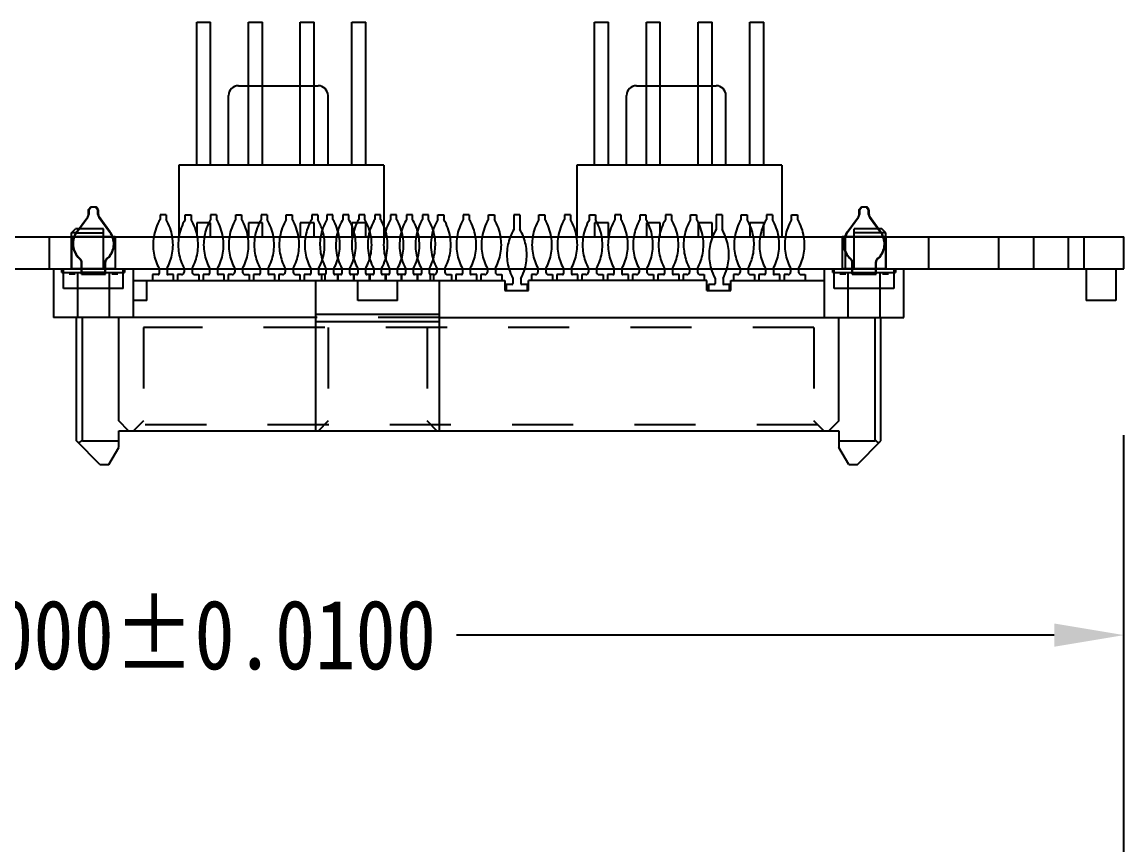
# Model space of a CAD drawing. Header units: millimetres. Extents: x 753 to 1632, y 352 to 973.
# Drawn here: x 1051.1 to 1106.5, y 732.1 to 773.4 of the extents above; entities that cross this region are included whole.
import ezdxf

# ---------------------------------------------------------------- set-up
doc = ezdxf.new("R2010")
doc.units = ezdxf.units.MM
doc.header["$LTSCALE"] = 30.734
doc.header["$PDMODE"] = 3
doc.header["$PDSIZE"] = 8
doc.linetypes.add('HIDDEN', pattern=[0.2, 0.1, -0.1])
doc.layers.get('0').update_dxf_attribs({"linetype": 'CONTINUOUS'})
doc.layers.get('Defpoints').update_dxf_attribs({"linetype": 'CONTINUOUS'})
doc.layers.add('02___PRT_ALL_AXES', color=7, linetype='CONTINUOUS')
doc.layers.add('DEFAULT_2', color=8, linetype='HIDDEN')
doc.styles.get("Standard").update_dxf_attribs({"font": 'txt', "width": 0.85})
doc.dimstyles.get("Standard").update_dxf_attribs({"dimtxt": 3.5, "dimasz": 3.5, "dimexe": 0.18, "dimexo": 0.0625, "dimgap": 0.09, "dimtad": 1, "dimdsep": 46, "dimtxsty": 'Standard', "dimcen": 0.09, "dimadec": 0, "dimazin": 0, "dimtol": 1, "dimtp": 0.01, "dimtm": 0.01, "dimtfac": 1, "dimtofl": 0, "dimtmove": 0, "dimatfit": 3, "dimfxl": 1, "dimtolj": 1, "dimarcsym": 0})

# ---------------------------------------------------------------- blocks, each defined once
blk = doc.blocks.new('*D0')
at = {"color": 0, "lineweight": -2}
for p, q in [((1007.026, 706.094), (1007.026, 752.685)), ((1106.526, 706.094), (1106.526, 752.685)), ((1010.526, 742.627), (1040.571, 742.627)), ((1103.026, 742.627), (1072.98, 742.627))]:
    blk.add_line(p, q, dxfattribs=at)
at = {"color": 0}
for points in [[(1010.526, 743.21), (1010.526, 742.043), (1007.026, 742.627)], [(1103.026, 743.21), (1103.026, 742.043), (1106.526, 742.627)]]:
    blk.add_solid(points, dxfattribs=at)
at = {"layer": 'Defpoints', "color": 0}
for p in [(1106.526, 742.627), (1007.026, 702.602), (1106.526, 702.602)]:
    blk.add_point(p, dxfattribs=at)
at = {"color": 0, "insert": (1056.776, 742.627), "char_height": 3.5, "attachment_point": 5}
blk.add_mtext('\\A1;99.5000±0.0100', dxfattribs=at)

msp = doc.modelspace()

# ---------------------------------------------------------------- linework, layer by layer
at = {"color": 7, "linetype": 'Continuous'}
for p, q in [((1059.92568, 766.24776), (1059.92568, 773.44776)), ((1059.92568, 773.44776), (1060.62568, 773.44776)), ((1060.62568, 766.24776), (1060.62568, 773.44776)), ((1062.52568, 766.24776), (1062.52568, 773.44776)), ((1062.52568, 773.44776), (1063.22568, 773.44776)), ((1063.22568, 766.24776), (1063.22568, 773.44776)), ((1065.12568, 773.44776), (1065.82568, 773.44776)), ((1065.12568, 766.24776), (1065.12568, 773.44776)), ((1065.82568, 766.24776), (1065.82568, 773.44776)), ((1067.72568, 773.44776), (1068.42568, 773.44776)), ((1067.72568, 766.24776), (1067.72568, 773.44776)), ((1068.42568, 766.24776), (1068.42568, 773.44776)), ((1079.92568, 773.44776), (1080.62568, 773.44776)), ((1079.92568, 766.24776), (1079.92568, 773.44776)), ((1080.62568, 766.24776), (1080.62568, 773.44776)), ((1082.52568, 773.44776), (1083.22568, 773.44776)), ((1082.52568, 766.24776), (1082.52568, 773.44776)), ((1083.22568, 766.24776), (1083.22568, 773.44776)), ((1085.12568, 773.44776), (1085.82568, 773.44776)), ((1085.12568, 766.24776), (1085.12568, 773.44776)), ((1085.82568, 766.24776), (1085.82568, 773.44776)), ((1087.72568, 773.44776), (1088.42568, 773.44776)), ((1087.72568, 766.24776), (1087.72568, 773.44776)), ((1088.42568, 766.24776), (1088.42568, 773.44776)), ((1061.52568, 766.24776), (1061.52568, 769.74776)), ((1062.02568, 770.24776), (1062.52568, 770.24776)), ((1063.22568, 770.24776), (1065.12568, 770.24776)), ((1065.82568, 770.24776), (1066.02568, 770.24776)), ((1066.52568, 766.24776), (1066.52568, 769.74776)), ((1081.52568, 766.24776), (1081.52568, 769.74776)), ((1082.02568, 770.24776), (1082.52568, 770.24776)), ((1083.22568, 770.24776), (1085.12568, 770.24776)), ((1085.82568, 770.24776), (1086.02568, 770.24776)), ((1086.52568, 766.24776), (1086.52568, 769.74776)), ((1069.32568, 766.24776), (1059.02568, 766.24776)), ((1059.02568, 766.24776), (1059.02568, 762.64776)), ((1069.32568, 766.24776), (1069.32568, 763.19954)), ((1089.32568, 766.24776), (1079.02568, 766.24776)), ((1079.02568, 766.24776), (1079.02568, 762.64776)), ((1089.32568, 766.24776), (1089.32568, 762.64776)), ((1053.88969, 762.89068), (1054.44688, 763.64937)), ((1054.46303, 763.63751), (1054.44688, 763.64937)), ((1054.50571, 764.00508), (1054.48568, 764.01204)), ((1054.48568, 763.76776), (1054.48568, 764.00508)), ((1054.50571, 763.76776), (1054.48568, 763.76776)), ((1054.48999, 764.01749), (1054.60068, 764.15776)), ((1054.50571, 764.00508), (1054.6262, 764.15776)), ((1054.50571, 764.00508), (1054.50571, 763.76776)), ((1054.60068, 764.15776), (1054.87068, 764.15776)), ((1054.84516, 764.15776), (1054.96565, 764.00508)), ((1054.98137, 764.01749), (1054.87068, 764.15776)), ((1054.96565, 764.00508), (1054.98568, 764.01203)), ((1054.96565, 763.76776), (1054.96565, 764.00508)), ((1054.96565, 763.76776), (1054.98568, 763.76776)), ((1054.98568, 763.76776), (1054.98568, 764.00508)), ((1055.00834, 763.63751), (1055.02448, 763.64937)), ((1055.58167, 762.89068), (1055.02448, 763.64937)), ((1058.38568, 763.74776), (1058.08568, 763.74776)), ((1058.08568, 763.74776), (1058.08568, 763.52349)), ((1058.38568, 763.74776), (1058.38568, 763.52349)), ((1059.34568, 763.74776), (1059.64568, 763.74776)), ((1059.34568, 763.52349), (1059.34568, 763.74776)), ((1059.64568, 763.74776), (1059.64568, 763.52349)), ((1060.92568, 763.74776), (1060.62568, 763.74776)), ((1060.62568, 763.74776), (1060.62568, 763.52349)), ((1060.92568, 763.74776), (1060.92568, 763.52349)), ((1061.88568, 763.74776), (1062.18568, 763.74776)), ((1061.88568, 763.52349), (1061.88568, 763.74776)), ((1062.18568, 763.74776), (1062.18568, 763.52349)), ((1063.46568, 763.74776), (1063.16568, 763.74776)), ((1063.16568, 763.74776), (1063.16568, 763.52349)), ((1063.46568, 763.74776), (1063.46568, 763.52349)), ((1064.42568, 763.74776), (1064.72568, 763.74776)), ((1064.42568, 763.52349), (1064.42568, 763.74776)), ((1064.72568, 763.74776), (1064.72568, 763.52349)), ((1066.00568, 763.74776), (1065.70568, 763.74776)), ((1065.70568, 763.74776), (1065.70568, 763.52349)), ((1066.00568, 763.74776), (1066.00568, 763.52349)), ((1066.77068, 763.74776), (1066.47068, 763.74776)), ((1066.47068, 763.74776), (1066.47068, 763.52349)), ((1066.77068, 763.52349), (1066.77068, 763.74776)), ((1067.57068, 763.74776), (1067.27068, 763.74776)), ((1067.27068, 763.74776), (1067.27068, 763.52349)), ((1067.57068, 763.52349), (1067.57068, 763.74776)), ((1068.37068, 763.74776), (1068.07068, 763.74776)), ((1068.07068, 763.74776), (1068.07068, 763.52349)), ((1068.37068, 763.52349), (1068.37068, 763.74776)), ((1069.17068, 763.74776), (1068.87068, 763.74776)), ((1068.87068, 763.74776), (1068.87068, 763.52349)), ((1069.17068, 763.52349), (1069.17068, 763.74776)), ((1069.97068, 763.74776), (1069.67068, 763.74776)), ((1069.67068, 763.74776), (1069.67068, 763.52349)), ((1069.97068, 763.52349), (1069.97068, 763.74776)), ((1070.77068, 763.74776), (1070.47068, 763.74776)), ((1070.47068, 763.74776), (1070.47068, 763.52349)), ((1070.77068, 763.52349), (1070.77068, 763.74776)), ((1071.57068, 763.74776), (1071.27068, 763.74776)), ((1071.27068, 763.74776), (1071.27068, 763.52349)), ((1071.57068, 763.52349), (1071.57068, 763.74776)), ((1072.04568, 763.74776), (1072.34568, 763.74776)), ((1072.04568, 763.52349), (1072.04568, 763.74776)), ((1072.34568, 763.74776), (1072.34568, 763.52349)), ((1073.62568, 763.74776), (1073.32568, 763.74776)), ((1073.32568, 763.74776), (1073.32568, 763.52349)), ((1073.62568, 763.74776), (1073.62568, 763.52349)), ((1074.58568, 763.74776), (1074.88568, 763.74776)), ((1074.58568, 763.52349), (1074.58568, 763.74776)), ((1074.88568, 763.74776), (1074.88568, 763.52349)), ((1076.16568, 763.74776), (1075.86568, 763.74776)), ((1075.86568, 763.74776), (1075.86568, 763.02349)), ((1076.16568, 763.74776), (1076.16568, 763.02349)), ((1077.12568, 763.74776), (1077.42568, 763.74776)), ((1077.12568, 763.52349), (1077.12568, 763.74776)), ((1077.42568, 763.74776), (1077.42568, 763.52349)), ((1078.70568, 763.74776), (1078.40568, 763.74776)), ((1078.40568, 763.74776), (1078.40568, 763.52349)), ((1078.70568, 763.74776), (1078.70568, 763.52349)), ((1079.66568, 763.74776), (1079.96568, 763.74776)), ((1079.66568, 763.52349), (1079.66568, 763.74776)), ((1079.96568, 763.74776), (1079.96568, 763.52349)), ((1081.24568, 763.74776), (1080.94568, 763.74776)), ((1080.94568, 763.74776), (1080.94568, 763.52349)), ((1081.24568, 763.74776), (1081.24568, 763.52349)), ((1082.20568, 763.74776), (1082.50568, 763.74776)), ((1082.20568, 763.52349), (1082.20568, 763.74776)), ((1082.50568, 763.74776), (1082.50568, 763.52349)), ((1083.78568, 763.74776), (1083.48568, 763.74776)), ((1083.48568, 763.74776), (1083.48568, 763.52349)), ((1083.78568, 763.74776), (1083.78568, 763.52349)), ((1084.74568, 763.74776), (1085.04568, 763.74776)), ((1084.74568, 763.52349), (1084.74568, 763.74776)), ((1085.04568, 763.74776), (1085.04568, 763.52349)), ((1086.32568, 763.74776), (1086.02568, 763.74776)), ((1086.02568, 763.74776), (1086.02568, 763.02349)), ((1086.32568, 763.74776), (1086.32568, 763.02349)), ((1087.28568, 763.74776), (1087.58568, 763.74776)), ((1087.28568, 763.52349), (1087.28568, 763.74776)), ((1087.58568, 763.74776), (1087.58568, 763.52349)), ((1088.85568, 763.74776), (1088.55568, 763.74776)), ((1088.55568, 763.74776), (1088.55568, 763.52349)), ((1088.85568, 763.74776), (1088.85568, 763.52349)), ((1089.82568, 763.74776), (1090.12568, 763.74776)), ((1089.82568, 763.52349), (1089.82568, 763.74776)), ((1090.12568, 763.74776), (1090.12568, 763.52349)), ((1092.61969, 762.89068), (1093.17688, 763.64937)), ((1093.19303, 763.63751), (1093.17688, 763.64937)), ((1093.23571, 764.00508), (1093.21568, 764.01204)), ((1093.21568, 763.76776), (1093.21568, 764.00508)), ((1093.23571, 763.76776), (1093.21568, 763.76776)), ((1093.21999, 764.01749), (1093.33068, 764.15776)), ((1093.23571, 764.00508), (1093.3562, 764.15776)), ((1093.23571, 764.00508), (1093.23571, 763.76776)), ((1093.33068, 764.15776), (1093.60068, 764.15776)), ((1093.57516, 764.15776), (1093.69565, 764.00508)), ((1093.71137, 764.01749), (1093.60068, 764.15776)), ((1093.69565, 764.00508), (1093.71568, 764.01203)), ((1093.69565, 763.76776), (1093.69565, 764.00508)), ((1093.69565, 763.76776), (1093.71568, 763.76776)), ((1093.71568, 763.76776), (1093.71568, 764.00508)), ((1093.73834, 763.63751), (1093.75448, 763.64937)), ((1094.31167, 762.89068), (1093.75448, 763.64937)), ((1053.90584, 762.87883), (1054.46303, 763.63751)), ((1055.00834, 763.63751), (1055.56552, 762.87883)), ((1060.5416, 763.34776), (1059.92568, 763.34776)), ((1059.92568, 763.34776), (1059.92568, 762.802)), ((1063.0816, 763.34776), (1062.52568, 763.34776)), ((1062.52568, 763.34776), (1062.52568, 762.64776)), ((1065.6216, 763.34776), (1065.12568, 763.34776)), ((1065.12568, 763.34776), (1065.12568, 762.64776)), ((1067.9866, 763.34776), (1067.72568, 763.34776)), ((1067.72568, 763.34776), (1067.72568, 763.19954)), ((1080.62568, 763.34776), (1080.04976, 763.34776)), ((1080.62568, 762.64776), (1080.62568, 763.34776)), ((1083.22568, 763.34776), (1082.58976, 763.34776)), ((1083.22568, 762.8749), (1083.22568, 763.34776)), ((1085.82568, 763.34776), (1085.12976, 763.34776)), ((1085.82568, 762.64776), (1085.82568, 763.34776)), ((1088.42568, 763.34776), (1087.72568, 763.34776)), ((1087.72568, 763.34776), (1087.72568, 763.23089)), ((1088.42568, 763.25179), (1088.42568, 763.34776)), ((1092.63584, 762.87883), (1093.19303, 763.63751)), ((1093.73834, 763.63751), (1094.29552, 762.87883)), ((1052.52568, 761.04776), (1052.52568, 762.64776)), ((1053.63568, 762.84776), (1053.83568, 763.04776)), ((1053.86585, 762.84776), (1053.63568, 762.84776)), ((1053.63568, 762.64776), (1053.63568, 762.84776)), ((1054.00505, 763.04776), (1053.83568, 763.04776)), ((1053.90584, 762.87883), (1053.88969, 762.89068)), ((1055.56552, 762.87883), (1055.58167, 762.89068)), ((1092.52568, 761.04776), (1092.52568, 762.64776)), ((1092.63584, 762.87883), (1092.61969, 762.89068)), ((1094.36568, 763.04776), (1094.19632, 763.04776)), ((1094.29552, 762.87883), (1094.31167, 762.89068)), ((1094.56568, 762.84776), (1094.33551, 762.84776)), ((1094.56568, 762.84776), (1094.36568, 763.04776)), ((1094.56568, 762.64776), (1094.56568, 762.84776)), ((1096.72568, 761.04776), (1096.72568, 762.64776)), ((1104.52568, 761.04776), (1104.52568, 762.64776)), ((1106.52568, 761.04776), (1106.52568, 762.64776)), ((1007.02568, 761.04776), (1106.52568, 761.04776)), ((1052.73568, 761.04776), (1052.73568, 758.59776)), ((1053.15568, 760.84776), (1053.15568, 761.04776)), ((1054.13568, 760.76482), (1054.13568, 761.04776)), ((1054.15571, 760.76482), (1054.15571, 761.04776)), ((1055.31565, 761.04776), (1055.31565, 760.76482)), ((1055.33568, 760.76482), (1055.33568, 761.04776)), ((1056.30568, 761.04776), (1056.30568, 760.84776)), ((1056.72568, 761.04776), (1056.72568, 758.59776)), ((1058.03568, 761.04776), (1058.03568, 760.79776)), ((1058.43568, 761.04776), (1058.43568, 760.79776)), ((1059.29568, 761.04776), (1059.29568, 760.87776)), ((1059.69568, 761.04776), (1059.69568, 760.87776)), ((1060.57568, 761.04776), (1060.57568, 760.79776)), ((1060.97568, 761.04776), (1060.97568, 760.79776)), ((1061.83568, 761.04776), (1061.83568, 760.87776)), ((1062.23568, 761.04776), (1062.23568, 760.87776)), ((1063.11568, 761.04776), (1063.11568, 760.79776)), ((1063.51568, 761.04776), (1063.51568, 760.79776)), ((1064.37568, 761.04776), (1064.37568, 760.87776)), ((1064.77568, 761.04776), (1064.77568, 760.87776)), ((1065.65568, 761.04776), (1065.65568, 760.79776)), ((1066.05568, 761.04776), (1066.05568, 760.79776)), ((1066.42068, 761.04776), (1066.42068, 760.79776)), ((1066.82068, 760.79776), (1066.82068, 761.04776)), ((1067.22068, 761.04776), (1067.22068, 760.79776)), ((1067.62068, 760.79776), (1067.62068, 761.04776)), ((1068.02068, 761.04776), (1068.02068, 760.79776)), ((1068.42068, 760.79776), (1068.42068, 761.04776)), ((1068.82068, 761.04776), (1068.82068, 760.79776)), ((1069.22068, 760.79776), (1069.22068, 761.04776)), ((1069.62068, 761.04776), (1069.62068, 760.79776)), ((1070.02068, 760.79776), (1070.02068, 761.04776)), ((1070.42068, 761.04776), (1070.42068, 760.79776)), ((1070.82068, 760.79776), (1070.82068, 761.04776)), ((1071.22068, 761.04776), (1071.22068, 760.79776)), ((1071.62068, 760.79776), (1071.62068, 761.04776)), ((1071.99568, 761.04776), (1071.99568, 760.87776)), ((1072.39568, 761.04776), (1072.39568, 760.87776)), ((1073.27568, 761.04776), (1073.27568, 760.79776)), ((1073.67568, 761.04776), (1073.67568, 760.79776)), ((1074.53568, 761.04776), (1074.53568, 760.87776)), ((1074.93568, 761.04776), (1074.93568, 760.87776)), ((1077.07568, 761.04776), (1077.07568, 760.87776)), ((1077.47568, 761.04776), (1077.47568, 760.87776)), ((1078.35568, 761.04776), (1078.35568, 760.79776)), ((1078.75568, 761.04776), (1078.75568, 760.79776)), ((1079.61568, 761.04776), (1079.61568, 760.87776)), ((1080.01568, 761.04776), (1080.01568, 760.87776)), ((1080.89568, 761.04776), (1080.89568, 760.79776)), ((1081.29568, 761.04776), (1081.29568, 760.79776)), ((1082.15568, 761.04776), (1082.15568, 760.87776)), ((1082.55568, 761.04776), (1082.55568, 760.87776)), ((1083.43568, 761.04776), (1083.43568, 760.79776)), ((1083.83568, 761.04776), (1083.83568, 760.79776)), ((1084.69568, 761.04776), (1084.69568, 760.87776)), ((1085.09568, 761.04776), (1085.09568, 760.87776)), ((1087.23568, 761.04776), (1087.23568, 760.87776)), ((1087.63568, 761.04776), (1087.63568, 760.87776)), ((1088.50568, 761.04776), (1088.50568, 760.79776)), ((1088.90568, 761.04776), (1088.90568, 760.79776)), ((1089.77568, 761.04776), (1089.77568, 760.87776)), ((1090.17568, 761.04776), (1090.17568, 760.87776)), ((1091.47568, 758.59776), (1091.47568, 761.04776)), ((1091.89568, 760.84776), (1091.89568, 761.04776)), ((1092.86568, 760.76482), (1092.86568, 761.04776)), ((1092.88571, 760.76482), (1092.88571, 761.04776)), ((1094.04565, 761.04776), (1094.04565, 760.76482)), ((1094.06568, 760.76482), (1094.06568, 761.04776)), ((1095.04568, 761.04776), (1095.04568, 760.84776)), ((1095.46568, 758.59776), (1095.46568, 761.04776)), ((1104.62068, 761.04776), (1104.62068, 759.44776)), ((1106.12068, 761.04776), (1106.12068, 759.44776)), ((1053.15568, 760.84776), (1054.13568, 760.84776)), ((1053.81068, 760.76776), (1053.51068, 760.76776)), ((1053.81068, 760.76482), (1053.51068, 760.76482)), ((1053.93568, 760.84776), (1053.93568, 758.59776)), ((1054.13568, 760.76482), (1055.33568, 760.76482)), ((1055.33568, 760.84776), (1056.30568, 760.84776)), ((1055.53568, 760.84776), (1055.53568, 758.59776)), ((1055.96068, 760.76776), (1055.66068, 760.76776)), ((1055.96068, 760.76482), (1055.66068, 760.76482)), ((1056.72568, 760.44776), (1075.40568, 760.44776)), ((1057.98568, 760.74776), (1057.70568, 760.74776)), ((1057.70568, 760.74776), (1057.70568, 760.44776)), ((1058.76568, 760.74776), (1058.48568, 760.74776)), ((1058.76568, 760.44776), (1058.76568, 760.74776)), ((1059.16568, 760.74776), (1058.96568, 760.74776)), ((1058.96568, 760.74776), (1058.96568, 760.44776)), ((1059.82568, 760.74776), (1060.02568, 760.74776)), ((1060.02568, 760.74776), (1060.02568, 760.44776)), ((1060.52568, 760.74776), (1060.24568, 760.74776)), ((1060.24568, 760.74776), (1060.24568, 760.44776)), ((1061.30568, 760.74776), (1061.02568, 760.74776)), ((1061.30568, 760.44776), (1061.30568, 760.74776)), ((1061.70568, 760.74776), (1061.50568, 760.74776)), ((1061.50568, 760.74776), (1061.50568, 760.44776)), ((1062.36568, 760.74776), (1062.56568, 760.74776)), ((1062.56568, 760.74776), (1062.56568, 760.44776)), ((1063.06568, 760.74776), (1062.78568, 760.74776)), ((1062.78568, 760.74776), (1062.78568, 760.44776)), ((1063.84568, 760.74776), (1063.56568, 760.74776)), ((1063.84568, 760.44776), (1063.84568, 760.74776)), ((1064.24568, 760.74776), (1064.04568, 760.74776)), ((1064.04568, 760.74776), (1064.04568, 760.44776)), ((1064.90568, 760.74776), (1065.10568, 760.74776)), ((1065.10568, 760.74776), (1065.10568, 760.44776)), ((1065.60568, 760.74776), (1065.32568, 760.74776)), ((1065.32568, 760.74776), (1065.32568, 760.44776)), ((1065.92068, 752.89776), (1065.92068, 760.44776)), ((1066.37068, 760.74776), (1066.10568, 760.74776)), ((1066.20068, 760.74776), (1066.20068, 760.44776)), ((1067.17068, 760.74776), (1066.87068, 760.74776)), ((1067.04068, 760.44776), (1067.04068, 760.74776)), ((1067.97068, 760.74776), (1067.67068, 760.74776)), ((1067.80068, 760.74776), (1067.80068, 760.44776)), ((1068.77068, 760.74776), (1068.47068, 760.74776)), ((1068.64068, 760.44776), (1068.64068, 760.74776)), ((1069.57068, 760.74776), (1069.27068, 760.74776)), ((1069.40068, 760.74776), (1069.40068, 760.44776)), ((1070.37068, 760.74776), (1070.07068, 760.74776)), ((1070.24068, 760.44776), (1070.24068, 760.74776)), ((1071.17068, 760.74776), (1070.87068, 760.74776)), ((1071.00068, 760.74776), (1071.00068, 760.44776)), ((1071.86568, 760.74776), (1071.67068, 760.74776)), ((1071.84068, 760.44776), (1071.84068, 760.74776)), ((1072.12068, 752.89776), (1072.12068, 760.44776)), ((1072.52568, 760.74776), (1072.72568, 760.74776)), ((1072.72568, 760.74776), (1072.72568, 760.44776)), ((1073.22568, 760.74776), (1072.94568, 760.74776)), ((1072.94568, 760.74776), (1072.94568, 760.44776)), ((1074.00568, 760.74776), (1073.72568, 760.74776)), ((1074.00568, 760.44776), (1074.00568, 760.74776)), ((1074.40568, 760.74776), (1074.20568, 760.74776)), ((1074.20568, 760.74776), (1074.20568, 760.44776)), ((1075.06568, 760.74776), (1075.26568, 760.74776)), ((1075.26568, 760.74776), (1075.26568, 760.44776)), ((1075.40568, 760.44776), (1075.40568, 759.94776)), ((1075.81568, 760.56032), (1075.81568, 760.29776)), ((1076.21568, 760.56032), (1076.21568, 760.29776)), ((1085.56568, 760.44776), (1076.60568, 760.44776)), ((1076.60568, 759.94776), (1076.60568, 760.44776)), ((1076.94568, 760.74776), (1076.74568, 760.74776)), ((1076.74568, 760.74776), (1076.74568, 760.44776)), ((1077.60568, 760.74776), (1077.80568, 760.74776)), ((1077.80568, 760.74776), (1077.80568, 760.44776)), ((1078.30568, 760.74776), (1078.02568, 760.74776)), ((1078.02568, 760.74776), (1078.02568, 760.44776)), ((1079.08568, 760.74776), (1078.80568, 760.74776)), ((1079.08568, 760.44776), (1079.08568, 760.74776)), ((1079.48568, 760.74776), (1079.28568, 760.74776)), ((1079.28568, 760.74776), (1079.28568, 760.44776)), ((1080.14568, 760.74776), (1080.34568, 760.74776)), ((1080.34568, 760.74776), (1080.34568, 760.44776)), ((1080.84568, 760.74776), (1080.56568, 760.74776)), ((1080.56568, 760.74776), (1080.56568, 760.44776)), ((1081.62568, 760.74776), (1081.34568, 760.74776)), ((1081.62568, 760.44776), (1081.62568, 760.74776)), ((1082.02568, 760.74776), (1081.82568, 760.74776)), ((1081.82568, 760.74776), (1081.82568, 760.44776)), ((1082.68568, 760.74776), (1082.88568, 760.74776)), ((1082.88568, 760.74776), (1082.88568, 760.44776)), ((1083.38568, 760.74776), (1083.10568, 760.74776)), ((1083.10568, 760.74776), (1083.10568, 760.44776)), ((1084.16568, 760.74776), (1083.88568, 760.74776)), ((1084.16568, 760.44776), (1084.16568, 760.74776)), ((1084.56568, 760.74776), (1084.36568, 760.74776)), ((1084.36568, 760.74776), (1084.36568, 760.44776)), ((1085.22568, 760.74776), (1085.42568, 760.74776)), ((1085.42568, 760.74776), (1085.42568, 760.44776)), ((1085.56568, 759.94776), (1085.56568, 760.44776)), ((1085.97568, 760.56032), (1085.97568, 760.29776)), ((1086.37568, 760.56032), (1086.37568, 760.29776)), ((1086.76568, 760.44776), (1091.47568, 760.44776)), ((1086.76568, 759.94776), (1086.76568, 760.44776)), ((1087.10568, 760.74776), (1086.90568, 760.74776)), ((1086.90568, 760.74776), (1086.90568, 760.44776)), ((1087.76568, 760.74776), (1087.96568, 760.74776)), ((1087.96568, 760.74776), (1087.96568, 760.44776)), ((1088.45568, 760.74776), (1088.17568, 760.74776)), ((1088.17568, 760.74776), (1088.17568, 760.44776)), ((1089.23568, 760.74776), (1088.95568, 760.74776)), ((1089.23568, 760.44776), (1089.23568, 760.74776)), ((1089.64568, 760.74776), (1089.44568, 760.74776)), ((1089.44568, 760.74776), (1089.44568, 760.44776)), ((1090.30568, 760.74776), (1090.50568, 760.74776)), ((1090.50568, 760.74776), (1090.50568, 760.44776)), ((1091.89568, 760.84776), (1092.86568, 760.84776)), ((1092.54068, 760.76776), (1092.24068, 760.76776)), ((1092.54068, 760.76482), (1092.24068, 760.76482)), ((1092.66568, 758.59776), (1092.66568, 760.84776)), ((1092.86568, 760.76482), (1094.06568, 760.76482)), ((1094.06568, 760.84776), (1095.04568, 760.84776)), ((1094.26568, 758.59776), (1094.26568, 760.84776)), ((1094.69068, 760.76776), (1094.39068, 760.76776)), ((1094.69068, 760.76482), (1094.39068, 760.76482)), ((1075.40568, 759.94776), (1076.60568, 759.94776)), ((1075.76568, 760.24776), (1075.48568, 760.24776)), ((1075.48568, 760.24776), (1075.48568, 759.94776)), ((1076.54568, 760.24776), (1076.26568, 760.24776)), ((1076.54568, 759.94776), (1076.54568, 760.24776)), ((1085.56568, 759.94776), (1086.76568, 759.94776)), ((1085.92568, 760.24776), (1085.64568, 760.24776)), ((1085.64568, 760.24776), (1085.64568, 759.94776)), ((1086.70568, 760.24776), (1086.42568, 760.24776)), ((1086.70568, 759.94776), (1086.70568, 760.24776)), ((1106.12068, 759.44776), (1104.62068, 759.44776)), ((1072.12068, 758.74776), (1065.92068, 758.74776)), ((1065.92068, 758.59776), (1052.73568, 758.59776)), ((1053.88568, 752.39776), (1053.88568, 758.59776)), ((1054.18568, 752.39776), (1054.18568, 758.59776)), ((1056.00568, 753.39776), (1056.00568, 758.59776)), ((1065.92068, 758.39776), (1072.12068, 758.39776)), ((1072.12068, 758.59776), (1095.46568, 758.59776)), ((1092.19568, 753.39776), (1092.19568, 758.59776)), ((1094.01568, 752.39776), (1094.01568, 758.59776)), ((1094.31568, 752.39776), (1094.31568, 758.59776)), ((1056.50568, 752.89776), (1056.00568, 753.39776)), ((1092.19568, 753.39776), (1091.69568, 752.89776)), ((1056.00568, 752.89776), (1092.19568, 752.89776)), ((1056.00568, 752.06378), (1056.00568, 752.89776)), ((1092.19568, 752.89776), (1092.19568, 752.06378)), ((1055.06568, 751.19776), (1053.88568, 752.39776)), ((1054.18568, 752.39776), (1056.00568, 752.39776)), ((1055.50568, 751.19776), (1056.00568, 752.06378)), ((1092.19568, 752.39776), (1094.01568, 752.39776)), ((1092.69568, 751.19776), (1092.19568, 752.06378)), ((1093.13568, 751.19776), (1094.31568, 752.39776)), ((1055.06568, 751.19776), (1055.50568, 751.19776)), ((1092.69568, 751.19776), (1093.13568, 751.19776))]:
    msp.add_line(p, q, dxfattribs=at)
at = {"color": 3, "linetype": 'Continuous'}
msp.add_line((1007.02568, 762.64776), (1106.52568, 762.64776), dxfattribs=at)
at = {"color": 7, "linetype": 'Continuous'}
for centre, radius, start, end in [((1062.02568, 769.74776), 0.5, 90, 180), ((1066.02568, 769.74776), 0.5, 0, 90), ((1082.02568, 769.74776), 0.5, 90, 180), ((1086.02568, 769.74776), 0.5, 0, 90), ((1054.28568, 763.76776), 0.2, 323.705963, 360), ((1054.28568, 763.76776), 0.22003, 323.705963, 0), ((1055.18568, 763.76776), 0.22003, 180, 216.294037), ((1055.18568, 763.76776), 0.2, 180, 216.294037), ((1093.01568, 763.76776), 0.2, 323.705963, 360), ((1093.01568, 763.76776), 0.22003, 323.705963, 0), ((1093.91568, 763.76776), 0.22003, 180, 216.294037), ((1093.91568, 763.76776), 0.2, 180, 216.294037), ((1060.23568, 762.24776), 2.5, 149.316583, 170.778537), ((1056.23568, 762.24776), 2.5, 9.221463, 30.683417), ((1061.49568, 762.24776), 2.5, 149.316583, 170.778537), ((1057.49568, 762.24776), 2.5, 9.221463, 30.683417), ((1062.77568, 762.24776), 2.5, 149.316583, 170.778537), ((1058.77568, 762.24776), 2.5, 9.221463, 30.683417), ((1064.03568, 762.24776), 2.5, 149.316583, 170.778537), ((1060.03568, 762.24776), 2.5, 9.221463, 30.683417), ((1065.31568, 762.24776), 2.5, 149.316583, 170.778537), ((1061.31568, 762.24776), 2.5, 9.221463, 30.683417), ((1066.57568, 762.24776), 2.5, 149.316583, 170.778537), ((1062.57568, 762.24776), 2.5, 9.221463, 30.683417), ((1067.85568, 762.24776), 2.5, 149.316583, 170.778537), ((1063.85568, 762.24776), 2.5, 16.977474, 30.683417), ((1068.62068, 762.24776), 2.5, 149.316583, 170.778537), ((1064.62068, 762.24776), 2.5, 9.221463, 30.683417), ((1069.42068, 762.24776), 2.5, 149.316583, 164.544076), ((1065.42068, 762.24776), 2.5, 15.455924, 30.683417), ((1070.22068, 762.24776), 2.5, 149.316583, 170.778537), ((1066.22068, 762.24776), 2.5, 9.221463, 30.683417), ((1071.02068, 762.24776), 2.5, 149.316583, 164.544076), ((1067.02068, 762.24776), 2.5, 15.455924, 30.683417), ((1071.82068, 762.24776), 2.5, 149.316583, 170.778537), ((1067.82068, 762.24776), 2.5, 9.221463, 30.683417), ((1072.62068, 762.24776), 2.5, 149.316583, 164.544076), ((1068.62068, 762.24776), 2.5, 15.455924, 30.683417), ((1073.42068, 762.24776), 2.5, 149.316583, 170.778537), ((1069.42068, 762.24776), 2.5, 9.221463, 30.683417), ((1074.19568, 762.24776), 2.5, 149.316583, 163.457111), ((1070.19568, 762.24776), 2.5, 9.221463, 30.683417), ((1075.47568, 762.24776), 2.5, 149.316583, 170.778537), ((1071.47568, 762.24776), 2.5, 9.221463, 30.683417), ((1076.73568, 762.24776), 2.5, 149.316583, 170.778537), ((1072.73568, 762.24776), 2.5, 9.221463, 30.683417), ((1079.27568, 762.24776), 2.5, 149.316583, 170.778537), ((1075.27568, 762.24776), 2.5, 9.221463, 30.683417), ((1080.55568, 762.24776), 2.5, 149.316583, 170.778537), ((1076.55568, 762.24776), 2.5, 9.221463, 30.683417), ((1081.81568, 762.24776), 2.5, 149.316583, 170.778537), ((1077.81568, 762.24776), 2.5, 9.221463, 30.683417), ((1083.09568, 762.24776), 2.5, 149.316583, 170.778537), ((1079.09568, 762.24776), 2.5, 9.221463, 30.683417), ((1084.35568, 762.24776), 2.5, 149.316583, 170.778537), ((1080.35568, 762.24776), 2.5, 9.221463, 30.683417), ((1085.63568, 762.24776), 2.5, 149.316583, 170.778537), ((1081.63568, 762.24776), 2.5, 9.221463, 30.683417), ((1086.89568, 762.24776), 2.5, 149.316583, 170.778537), ((1082.89568, 762.24776), 2.5, 9.221463, 30.683417), ((1089.43568, 762.24776), 2.5, 149.316583, 170.778537), ((1085.43568, 762.24776), 2.5, 9.221463, 30.683417), ((1090.70568, 762.24776), 2.5, 149.316583, 170.778537), ((1086.70568, 762.24776), 2.5, 9.221463, 30.683417), ((1091.97568, 762.24776), 2.5, 149.316583, 170.778537), ((1087.97568, 762.24776), 2.5, 9.221463, 30.683417), ((1054.69568, 762.29876), 1, 143.705963, 159.527766), ((1054.69568, 762.29876), 0.97997, 143.705963, 159.099154), ((1054.77568, 762.29876), 0.97997, 20.900895, 36.294037), ((1054.77568, 762.29876), 1, 20.472234, 36.294037), ((1078.01568, 761.74776), 2.5, 149.316583, 158.87891), ((1074.01568, 761.74776), 2.5, 21.12109, 30.683417), ((1088.17568, 761.74776), 2.5, 149.316583, 158.87891), ((1084.17568, 761.74776), 2.5, 21.12109, 30.683417), ((1093.42568, 762.29876), 1, 143.705963, 159.03288), ((1093.42568, 762.29876), 0.97997, 143.705963, 158.243428), ((1093.50568, 762.29876), 0.97997, 20.900895, 36.294037), ((1093.50568, 762.29876), 1, 20.472234, 36.294037), ((1078.01568, 761.74776), 2.5, 196.305722, 208.357637), ((1074.01568, 761.74776), 2.5, 331.642363, 343.694278), ((1088.17568, 761.74776), 2.5, 196.305722, 208.357637), ((1084.17568, 761.74776), 2.5, 331.642363, 343.694278), ((1057.98568, 760.79776), 0.05, 270, 0), ((1058.48568, 760.79776), 0.05, 180, 270), ((1059.16568, 760.87776), 0.13, 270, 0), ((1059.82568, 760.87776), 0.13, 180, 270), ((1060.52568, 760.79776), 0.05, 270, 0), ((1061.02568, 760.79776), 0.05, 180, 270), ((1061.70568, 760.87776), 0.13, 270, 0), ((1062.36568, 760.87776), 0.13, 180, 270), ((1063.06568, 760.79776), 0.05, 270, 0), ((1063.56568, 760.79776), 0.05, 180, 270), ((1064.24568, 760.87776), 0.13, 270, 0), ((1064.90568, 760.87776), 0.13, 180, 270), ((1065.60568, 760.79776), 0.05, 270, 0), ((1066.10568, 760.79776), 0.05, 180, 270), ((1066.37068, 760.79776), 0.05, 270, 0), ((1066.87068, 760.79776), 0.05, 180, 270), ((1067.17068, 760.79776), 0.05, 270, 0), ((1067.67068, 760.79776), 0.05, 180, 270), ((1067.97068, 760.79776), 0.05, 270, 0), ((1068.47068, 760.79776), 0.05, 180, 270), ((1068.77068, 760.79776), 0.05, 270, 0), ((1069.27068, 760.79776), 0.05, 180, 270), ((1069.57068, 760.79776), 0.05, 270, 0), ((1070.07068, 760.79776), 0.05, 180, 270), ((1070.37068, 760.79776), 0.05, 270, 0), ((1070.87068, 760.79776), 0.05, 180, 270), ((1071.17068, 760.79776), 0.05, 270, 0), ((1071.67068, 760.79776), 0.05, 180, 270), ((1071.86568, 760.87776), 0.13, 270, 0), ((1072.52568, 760.87776), 0.13, 180, 270), ((1073.22568, 760.79776), 0.05, 270, 0), ((1073.72568, 760.79776), 0.05, 180, 270), ((1074.40568, 760.87776), 0.13, 270, 0), ((1075.06568, 760.87776), 0.13, 180, 270), ((1076.94568, 760.87776), 0.13, 270, 0), ((1077.60568, 760.87776), 0.13, 180, 270), ((1078.30568, 760.79776), 0.05, 270, 0), ((1078.80568, 760.79776), 0.05, 180, 270), ((1079.48568, 760.87776), 0.13, 270, 0), ((1080.14568, 760.87776), 0.13, 180, 270), ((1080.84568, 760.79776), 0.05, 270, 0), ((1081.34568, 760.79776), 0.05, 180, 270), ((1082.02568, 760.87776), 0.13, 270, 0), ((1082.68568, 760.87776), 0.13, 180, 270), ((1083.38568, 760.79776), 0.05, 270, 0), ((1083.88568, 760.79776), 0.05, 180, 270), ((1084.56568, 760.87776), 0.13, 270, 0), ((1085.22568, 760.87776), 0.13, 180, 270), ((1087.10568, 760.87776), 0.13, 270, 0), ((1087.76568, 760.87776), 0.13, 180, 270), ((1088.45568, 760.79776), 0.05, 270, 0), ((1088.95568, 760.79776), 0.05, 180, 270), ((1089.64568, 760.87776), 0.13, 270, 0), ((1090.30568, 760.87776), 0.13, 180, 270), ((1075.76568, 760.29776), 0.05, 270, 0), ((1076.26568, 760.29776), 0.05, 180, 270), ((1085.92568, 760.29776), 0.05, 270, 0), ((1086.42568, 760.29776), 0.05, 180, 270)]:
    msp.add_arc(centre, radius, start, end, dxfattribs=at)
for centre, start_param, end_param in [((1054.18568, 751.84391), 0, 0.66296089), ((1094.01568, 751.84391), -0.66296089, 0)]:
    msp.add_ellipse(centre, major_axis=(0, 0.55385), ratio=0.54166667, start_param=start_param, end_param=end_param, dxfattribs=at)
at = {"layer": '02___PRT_ALL_AXES', "color": 8, "linetype": 'HIDDEN'}
for p, q in [((1055.83568, 762.64776), (1053.63568, 762.64776)), ((1053.63568, 762.64776), (1053.63568, 761.04776)), ((1055.83568, 762.64776), (1055.83568, 761.04776)), ((1094.56568, 762.64776), (1092.36568, 762.64776)), ((1092.36568, 762.64776), (1092.36568, 761.04776)), ((1094.56568, 762.64776), (1094.56568, 761.04776)), ((1100.22568, 762.64776), (1100.22568, 761.04776)), ((1100.22595, 762.64776), (1103.72541, 762.64776)), ((1101.97568, 762.64776), (1101.97568, 761.04776)), ((1103.72568, 762.64776), (1103.72568, 761.04776)), ((1055.83568, 761.04776), (1053.63568, 761.04776)), ((1094.56568, 761.04776), (1092.36568, 761.04776)), ((1100.22595, 761.04776), (1103.72541, 761.04776))]:
    msp.add_line(p, q, dxfattribs=at)
at = {"layer": 'DEFAULT_2', "color": 8, "linetype": 'HIDDEN'}
for p, q in [((1062.52568, 770.24776), (1063.22568, 770.24776)), ((1065.12568, 770.24776), (1065.82568, 770.24776)), ((1082.52568, 770.24776), (1083.22568, 770.24776)), ((1085.12568, 770.24776), (1085.82568, 770.24776)), ((1054.48568, 764.01204), (1054.48999, 764.01749)), ((1054.48568, 764.00508), (1054.48568, 764.01204)), ((1054.98568, 764.01203), (1054.96565, 764.00508)), ((1054.98568, 764.01203), (1054.98137, 764.01749)), ((1054.98568, 764.00508), (1054.98568, 764.01203)), ((1093.21568, 764.01204), (1093.21999, 764.01749)), ((1093.21568, 764.00508), (1093.21568, 764.01204)), ((1093.71568, 764.01203), (1093.69565, 764.00508)), ((1093.71568, 764.01203), (1093.71137, 764.01749)), ((1093.71568, 764.00508), (1093.71568, 764.01203)), ((1060.62568, 763.34776), (1060.5416, 763.34776)), ((1060.62568, 762.64776), (1060.62568, 763.34776)), ((1063.22568, 763.34776), (1063.0816, 763.34776)), ((1063.22568, 762.64776), (1063.22568, 763.34776)), ((1065.82568, 763.34776), (1065.6216, 763.34776)), ((1065.82568, 762.64776), (1065.82568, 763.34776)), ((1067.72568, 763.19954), (1067.72568, 762.64776)), ((1068.42568, 763.34776), (1067.9866, 763.34776)), ((1068.42568, 762.64776), (1068.42568, 763.34776)), ((1069.32568, 763.19954), (1069.32568, 762.64776)), ((1080.04976, 763.34776), (1079.92568, 763.34776)), ((1079.92568, 763.34776), (1079.92568, 762.64776)), ((1082.58976, 763.34776), (1082.52568, 763.34776)), ((1082.52568, 763.34776), (1082.52568, 762.64776)), ((1085.12976, 763.34776), (1085.12568, 763.34776)), ((1085.12568, 763.34776), (1085.12568, 762.64776)), ((1087.72568, 763.23089), (1087.72568, 762.64776)), ((1088.42568, 762.64776), (1088.42568, 763.25179)), ((1053.63568, 761.04776), (1053.63568, 762.64776)), ((1053.86585, 762.84776), (1055.23568, 762.84776)), ((1055.23568, 763.04776), (1054.00505, 763.04776)), ((1055.23568, 761.04776), (1055.23568, 763.04776)), ((1059.92568, 762.802), (1059.92568, 762.64776)), ((1083.22568, 762.64776), (1083.22568, 762.8749)), ((1094.19632, 763.04776), (1092.96568, 763.04776)), ((1092.96568, 761.04776), (1092.96568, 763.04776)), ((1094.33551, 762.84776), (1092.96568, 762.84776)), ((1094.56568, 761.04776), (1094.56568, 762.64776)), ((1054.07504, 761.54038), (1054.06235, 761.52488)), ((1055.39633, 761.54038), (1055.40901, 761.52488)), ((1092.80504, 761.54038), (1092.79235, 761.52488)), ((1094.12633, 761.54038), (1094.13901, 761.52488)), ((1053.23568, 760.04776), (1053.23568, 761.04776)), ((1054.15571, 761.3701), (1054.13568, 761.3701)), ((1054.13568, 761.04776), (1054.13568, 761.3701)), ((1054.15571, 761.04776), (1054.15571, 761.3701)), ((1055.33568, 761.3701), (1055.31565, 761.3701)), ((1055.31565, 761.3701), (1055.31565, 761.04776)), ((1055.33568, 761.04776), (1055.33568, 761.3701)), ((1056.23568, 760.04776), (1056.23568, 761.04776)), ((1058.03568, 761.06032), (1058.03568, 761.04776)), ((1058.43568, 761.06032), (1058.43568, 761.04776)), ((1059.29568, 761.06032), (1059.29568, 761.04776)), ((1059.69568, 761.06032), (1059.69568, 761.04776)), ((1060.57568, 761.06032), (1060.57568, 761.04776)), ((1060.97568, 761.06032), (1060.97568, 761.04776)), ((1061.83568, 761.06032), (1061.83568, 761.04776)), ((1062.23568, 761.06032), (1062.23568, 761.04776)), ((1063.11568, 761.06032), (1063.11568, 761.04776)), ((1063.51568, 761.06032), (1063.51568, 761.04776)), ((1064.37568, 761.06032), (1064.37568, 761.04776)), ((1064.77568, 761.06032), (1064.77568, 761.04776)), ((1065.65568, 761.06032), (1065.65568, 761.04776)), ((1066.05568, 761.06032), (1066.05568, 761.04776)), ((1066.42068, 761.06032), (1066.42068, 761.04776)), ((1066.82068, 761.04776), (1066.82068, 761.06032)), ((1067.22068, 761.06032), (1067.22068, 761.04776)), ((1067.62068, 761.04776), (1067.62068, 761.06032)), ((1068.02068, 761.06032), (1068.02068, 761.04776)), ((1068.42068, 761.04776), (1068.42068, 761.06032)), ((1068.82068, 761.06032), (1068.82068, 761.04776)), ((1069.22068, 761.04776), (1069.22068, 761.06032)), ((1069.62068, 761.06032), (1069.62068, 761.04776)), ((1070.02068, 761.04776), (1070.02068, 761.06032)), ((1070.42068, 761.06032), (1070.42068, 761.04776)), ((1070.82068, 761.04776), (1070.82068, 761.06032)), ((1071.22068, 761.06032), (1071.22068, 761.04776)), ((1071.62068, 761.04776), (1071.62068, 761.06032)), ((1071.99568, 761.06032), (1071.99568, 761.04776)), ((1072.39568, 761.06032), (1072.39568, 761.04776)), ((1073.27568, 761.06032), (1073.27568, 761.04776)), ((1073.67568, 761.06032), (1073.67568, 761.04776)), ((1074.53568, 761.06032), (1074.53568, 761.04776)), ((1074.93568, 761.06032), (1074.93568, 761.04776)), ((1077.07568, 761.06032), (1077.07568, 761.04776)), ((1077.47568, 761.06032), (1077.47568, 761.04776)), ((1078.35568, 761.06032), (1078.35568, 761.04776)), ((1078.75568, 761.06032), (1078.75568, 761.04776)), ((1079.61568, 761.06032), (1079.61568, 761.04776)), ((1080.01568, 761.06032), (1080.01568, 761.04776)), ((1080.89568, 761.06032), (1080.89568, 761.04776)), ((1081.29568, 761.06032), (1081.29568, 761.04776)), ((1082.15568, 761.06032), (1082.15568, 761.04776)), ((1082.55568, 761.06032), (1082.55568, 761.04776)), ((1083.43568, 761.06032), (1083.43568, 761.04776)), ((1083.83568, 761.06032), (1083.83568, 761.04776)), ((1084.69568, 761.06032), (1084.69568, 761.04776)), ((1085.09568, 761.06032), (1085.09568, 761.04776)), ((1087.23568, 761.06032), (1087.23568, 761.04776)), ((1087.63568, 761.06032), (1087.63568, 761.04776)), ((1088.50568, 761.06032), (1088.50568, 761.04776)), ((1088.90568, 761.06032), (1088.90568, 761.04776)), ((1089.77568, 761.06032), (1089.77568, 761.04776)), ((1090.17568, 761.06032), (1090.17568, 761.04776)), ((1091.96568, 760.04776), (1091.96568, 761.04776)), ((1092.88571, 761.3701), (1092.86568, 761.3701)), ((1092.86568, 761.04776), (1092.86568, 761.3701)), ((1092.88571, 761.04776), (1092.88571, 761.3701)), ((1094.06568, 761.3701), (1094.04565, 761.3701)), ((1094.04565, 761.3701), (1094.04565, 761.04776)), ((1094.06568, 761.04776), (1094.06568, 761.3701)), ((1094.96568, 761.04776), (1094.96568, 760.04776)), ((1055.33568, 760.84776), (1054.13568, 760.84776)), ((1057.42568, 759.44776), (1057.42568, 760.44776)), ((1066.38568, 760.74776), (1066.37068, 760.74776)), ((1066.38568, 760.44776), (1066.38568, 760.74776)), ((1067.00068, 760.74776), (1067.00068, 760.44776)), ((1067.84068, 760.44776), (1067.84068, 760.74776)), ((1068.02068, 759.44776), (1068.02068, 760.44776)), ((1068.60068, 760.74776), (1068.60068, 760.44776)), ((1069.44068, 760.44776), (1069.44068, 760.74776)), ((1070.02068, 759.44776), (1070.02068, 760.44776)), ((1070.20068, 760.74776), (1070.20068, 760.44776)), ((1071.04068, 760.44776), (1071.04068, 760.74776)), ((1071.67068, 760.74776), (1071.66568, 760.74776)), ((1071.66568, 760.74776), (1071.66568, 760.44776)), ((1092.86568, 760.84776), (1094.06568, 760.84776)), ((1056.23568, 760.04776), (1053.23568, 760.04776)), ((1094.96568, 760.04776), (1091.96568, 760.04776)), ((1057.42568, 759.44776), (1056.72568, 759.44776)), ((1070.02068, 759.44776), (1068.02068, 759.44776)), ((1072.12068, 758.59776), (1065.92068, 758.59776)), ((1090.94568, 758.09776), (1057.25568, 758.09776)), ((1057.25568, 758.09776), (1057.25568, 753.39776)), ((1066.54068, 758.09776), (1066.54068, 753.39776)), ((1071.50068, 758.09776), (1071.50068, 753.39776)), ((1090.94568, 758.09776), (1090.94568, 753.39776)), ((1057.25568, 753.39776), (1056.75568, 752.89776)), ((1091.14568, 753.19776), (1057.05568, 753.19776)), ((1066.54068, 753.39776), (1066.04068, 752.89776)), ((1072.00068, 752.89776), (1071.50068, 753.39776)), ((1091.44568, 752.89776), (1090.94568, 753.39776))]:
    msp.add_line(p, q, dxfattribs=at)
for centre, radius, start, end in [((1054.69568, 762.29876), 1, 159.527766, 230.70352), ((1054.69568, 762.29876), 0.97997, 159.099154, 230.70352), ((1054.77568, 762.29876), 0.97997, 309.29648, 20.900895), ((1054.77568, 762.29876), 1, 309.29648, 20.472234), ((1060.23568, 762.24776), 2.5, 170.778537, 208.357637), ((1056.23568, 762.24776), 2.5, 331.642363, 9.221463), ((1061.49568, 762.24776), 2.5, 170.778537, 208.357637), ((1057.49568, 762.24776), 2.5, 331.642363, 9.221463), ((1062.77568, 762.24776), 2.5, 170.778537, 208.357637), ((1058.77568, 762.24776), 2.5, 331.642363, 9.221463), ((1064.03568, 762.24776), 2.5, 170.778537, 208.357637), ((1060.03568, 762.24776), 2.5, 331.642363, 9.221463), ((1065.31568, 762.24776), 2.5, 170.778537, 208.357637), ((1061.31568, 762.24776), 2.5, 331.642363, 9.221463), ((1066.57568, 762.24776), 2.5, 170.778537, 208.357637), ((1062.57568, 762.24776), 2.5, 331.642363, 9.221463), ((1067.85568, 762.24776), 2.5, 170.778537, 208.357637), ((1063.85568, 762.24776), 2.5, 331.642363, 16.977474), ((1068.62068, 762.24776), 2.5, 170.778537, 208.357637), ((1064.62068, 762.24776), 2.5, 331.642363, 9.221463), ((1069.42068, 762.24776), 2.5, 164.544076, 208.357637), ((1065.42068, 762.24776), 2.5, 331.642363, 15.455924), ((1070.22068, 762.24776), 2.5, 170.778537, 208.357637), ((1066.22068, 762.24776), 2.5, 331.642363, 9.221463), ((1071.02068, 762.24776), 2.5, 164.544076, 208.357637), ((1067.02068, 762.24776), 2.5, 331.642363, 15.455924), ((1071.82068, 762.24776), 2.5, 170.778537, 208.357637), ((1067.82068, 762.24776), 2.5, 331.642363, 9.221463), ((1072.62068, 762.24776), 2.5, 164.544076, 208.357637), ((1068.62068, 762.24776), 2.5, 331.642363, 15.455924), ((1073.42068, 762.24776), 2.5, 170.778537, 208.357637), ((1069.42068, 762.24776), 2.5, 331.642363, 9.221463), ((1074.19568, 762.24776), 2.5, 163.457111, 208.357637), ((1070.19568, 762.24776), 2.5, 331.642363, 9.221463), ((1075.47568, 762.24776), 2.5, 170.778537, 208.357637), ((1071.47568, 762.24776), 2.5, 331.642363, 9.221463), ((1076.73568, 762.24776), 2.5, 170.778537, 208.357637), ((1072.73568, 762.24776), 2.5, 331.642363, 9.221463), ((1078.01568, 761.74776), 2.5, 158.87891, 196.305722), ((1074.01568, 761.74776), 2.5, 343.694278, 21.12109), ((1079.27568, 762.24776), 2.5, 170.778537, 208.357637), ((1075.27568, 762.24776), 2.5, 331.642363, 9.221463), ((1080.55568, 762.24776), 2.5, 170.778537, 208.357637), ((1076.55568, 762.24776), 2.5, 331.642363, 9.221463), ((1081.81568, 762.24776), 2.5, 170.778537, 208.357637), ((1077.81568, 762.24776), 2.5, 331.642363, 9.221463), ((1083.09568, 762.24776), 2.5, 170.778537, 208.357637), ((1079.09568, 762.24776), 2.5, 331.642363, 9.221463), ((1084.35568, 762.24776), 2.5, 170.778537, 208.357637), ((1080.35568, 762.24776), 2.5, 331.642363, 9.221463), ((1085.63568, 762.24776), 2.5, 170.778537, 208.357637), ((1081.63568, 762.24776), 2.5, 331.642363, 9.221463), ((1086.89568, 762.24776), 2.5, 170.778537, 208.357637), ((1082.89568, 762.24776), 2.5, 331.642363, 9.221463), ((1088.17568, 761.74776), 2.5, 158.87891, 196.305722), ((1084.17568, 761.74776), 2.5, 343.694278, 21.12109), ((1089.43568, 762.24776), 2.5, 170.778537, 208.357637), ((1085.43568, 762.24776), 2.5, 331.642363, 9.221463), ((1090.70568, 762.24776), 2.5, 170.778537, 208.357637), ((1086.70568, 762.24776), 2.5, 331.642363, 9.221463), ((1091.97568, 762.24776), 2.5, 170.778537, 208.357637), ((1087.97568, 762.24776), 2.5, 331.642363, 9.221463), ((1093.42568, 762.29876), 1, 159.03288, 230.70352), ((1093.42568, 762.29876), 0.97997, 158.243428, 230.70352), ((1093.50568, 762.29876), 0.97997, 309.29648, 20.900895), ((1093.50568, 762.29876), 1, 309.29648, 20.472234), ((1053.93568, 761.3701), 0.2, 0, 50.70352), ((1053.93568, 761.3701), 0.22003, 0, 50.70352), ((1055.53568, 761.3701), 0.22003, 129.29648, 180), ((1055.53568, 761.3701), 0.2, 129.29648, 180), ((1092.66568, 761.3701), 0.2, 0, 50.70352), ((1092.66568, 761.3701), 0.22003, 0, 50.70352), ((1094.26568, 761.3701), 0.22003, 129.29648, 180), ((1094.26568, 761.3701), 0.2, 129.29648, 180)]:
    msp.add_arc(centre, radius, start, end, dxfattribs=at)

# ---------------------------------------------------------------- dimensions: what is measured, and where the dimension line sits
at = {"color": 4}
dim = msp.add_linear_dim(base=(1106.52568, 742.62658), p1=(1007.02568, 702.60169), p2=(1106.52568, 702.60169), dimstyle='Standard', override={"dimexe": 10.0584, "dimexo": 3.4925, "dimtad": 0, "dimtih": 1, "dimtoh": 1, "dimdec": 4, "dimzin": 0, "dimcen": 5.0292, "dimtdec": 4, "dimtzin": 0}, dxfattribs=at)
dim.commit()
dim.dimension.update_dxf_attribs({"geometry": '*D0', "text_midpoint": (1056.77568, 742.62658)})

doc.saveas('drawing.dxf')
